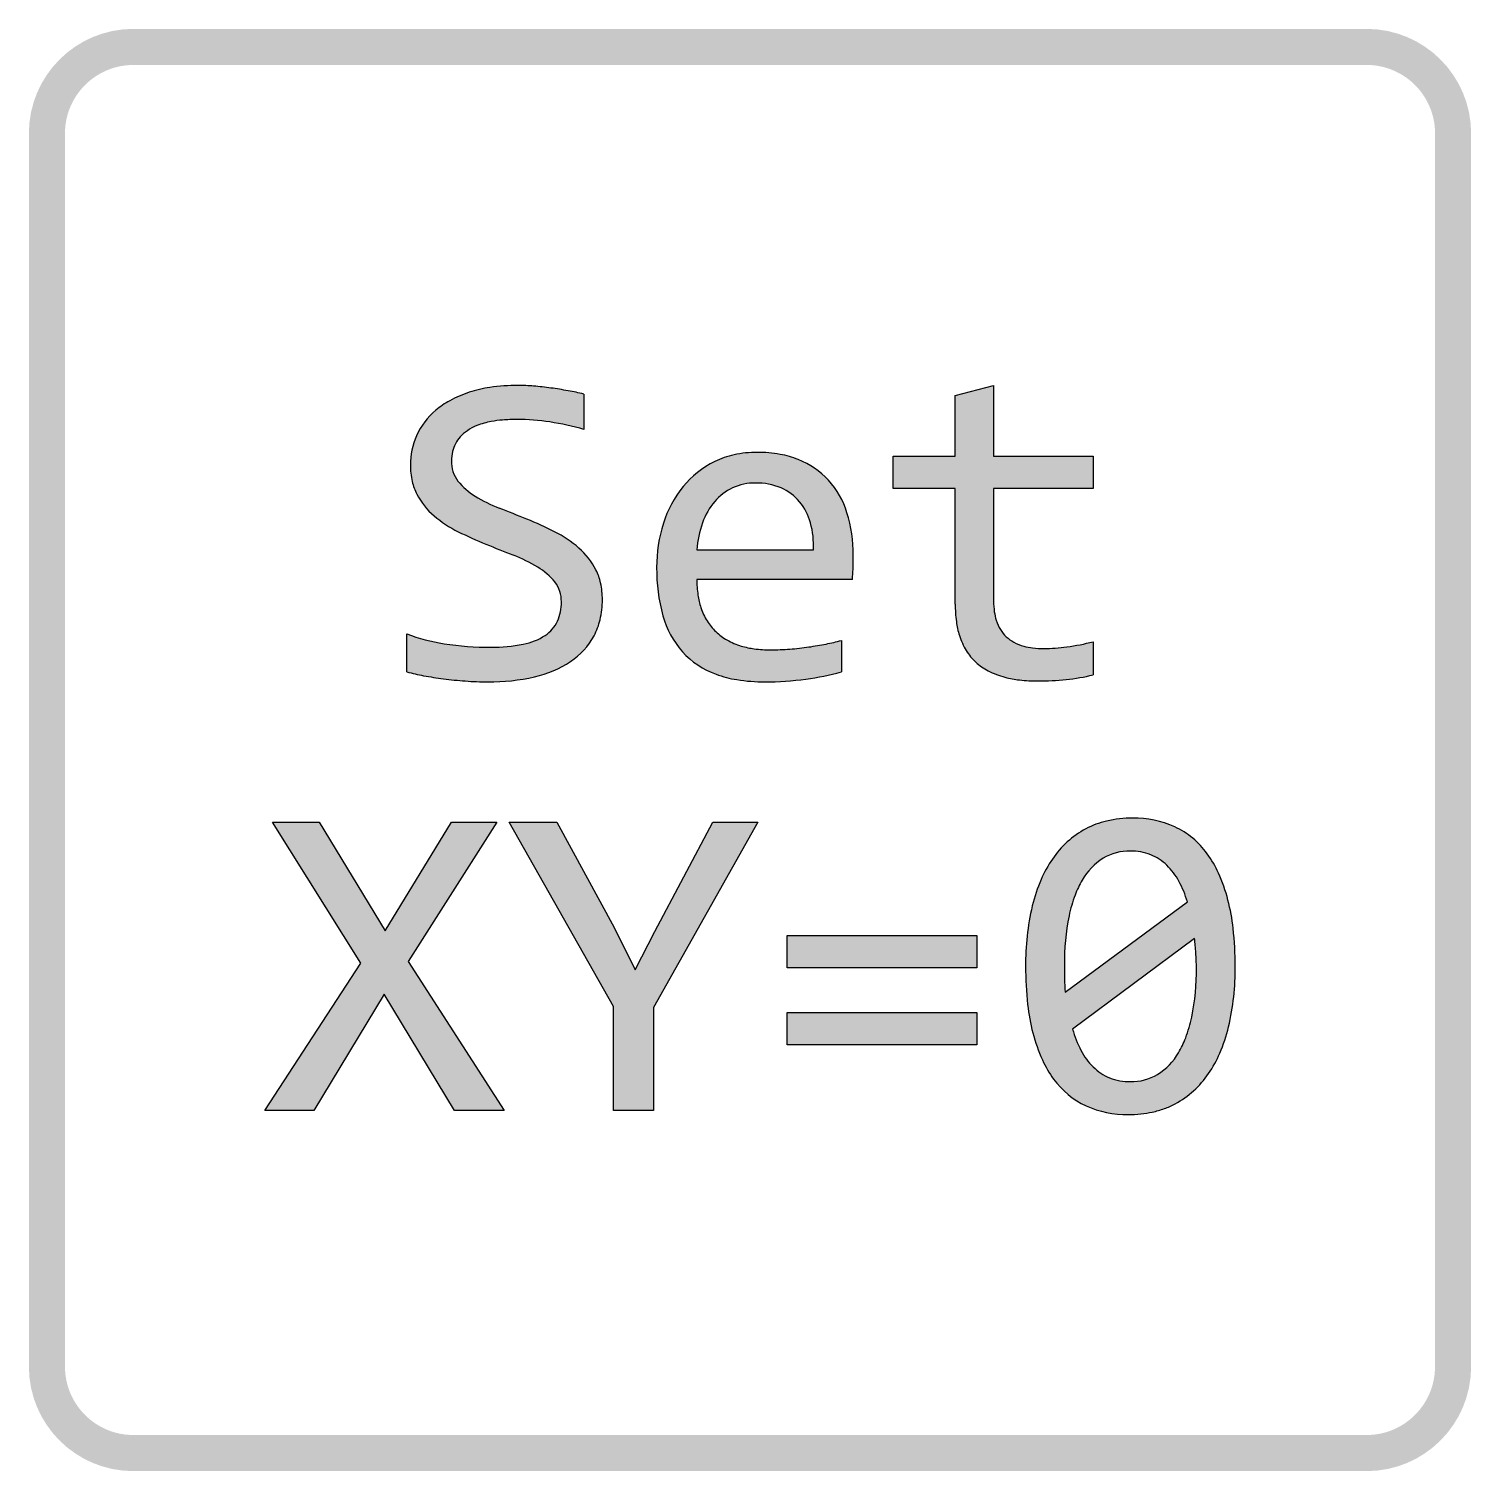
# Model space of a CAD drawing. Header units: millimetres. Extents: x -100 to 100, y -100 to 100.
import ezdxf

# ---------------------------------------------------------------- set-up
doc = ezdxf.new("R2010")
doc.units = ezdxf.units.MM
doc.layers.get('0').update_dxf_attribs({"color": 178, "lineweight": 25, "true_color": 0x000000})

msp = doc.modelspace()

# ---------------------------------------------------------------- hatches: boundary and pattern name
h = msp.add_hatch(color=256)
edge = h.paths.add_edge_path(flags=0)
edge.add_line((100, -85.50000000000003), (100, 85.49999999999997))
edge.add_arc((85.5, 85.49999999999997), 14.5, 0, 90)
edge.add_line((85.5, 99.99999999999997), (-85.5, 100))
edge.add_arc((-85.5, 85.49999999999997), 14.5, 90, 180)
edge.add_line((-100, 85.49999999999997), (-100, -85.50000000000003))
edge.add_arc((-85.5, -85.50000000000003), 14.5, 180, 270)
edge.add_line((-85.5, -100), (85.5, -100))
edge.add_arc((85.5, -85.50000000000003), 14.5, 270, 360)
edge = h.paths.add_edge_path(flags=0)
edge.add_arc((-85.5, 85.49999999999997), 9.5, 90.00000000000001, 180)
edge.add_line((-95, 85.49999999999997), (-95, -85.50000000000003))
edge.add_arc((-85.5, -85.50000000000003), 9.5, 180, 270)
edge.add_line((-85.5, -95.00000000000003), (85.5, -95.00000000000003))
edge.add_arc((85.5, -85.50000000000003), 9.5, 270, 360)
edge.add_line((95, -85.50000000000003), (95, 85.49999999999997))
edge.add_arc((85.5, 85.49999999999997), 9.5, 0, 90.00000000000001)
edge.add_line((85.5, 94.99999999999997), (-85.5, 94.99999999999997))
h = msp.add_hatch(color=256)
edge = h.paths.add_edge_path(flags=0)
edge.add_arc((55.66446061845068, -24.51372165275258), 16.63415828851671, 145.6428707447034, 156.8176820731091, ccw=False)
edge.add_arc((52.66384445960021, -22.33348099435192), 12.92706245917225, 118.13069373883789, 146.1147806503794, ccw=False)
edge.add_arc((52.05841783376212, -21.23328693070861), 11.67139014784286, 102.88600868925039, 118.0561447287914, ccw=False)
edge.add_arc((53.05707727620505, -25.59856119458291), 16.14944107216515, 90, 102.88600868925027, ccw=False)
edge.add_arc((53.24282161984912, -23.2880659987745), 13.84019233717246, 65.86221172963218, 90.76896954888201, ccw=False)
edge.add_arc((54.00510941592646, -21.13622444734819), 11.56624233987555, 35.670167928373814, 64.94910155853307, ccw=False)
edge.add_arc((51.80452577118157, -22.96637846413033), 14.42260180035971, 24.16517052406391, 36.478996833221004, ccw=False)
edge.add_arc((43.34327997582439, -26.76283242481565), 23.69652993708003, 14.565764246556682, 24.16517052406391, ccw=False)
edge.add_arc((39.63021657939538, -27.72764417349401), 27.53289559956434, 6.256609340555997, 14.565764246556625, ccw=False)
edge.add_arc((18.76400228716486, -30.01530221882163), 48.52413849324829, 0, 6.256609340555997, ccw=False)
edge.add_arc((31.8124772060678, -30.35951606732953), 35.47733345692203, -13.075321079570017, 0.5559129811953767, ccw=False)
edge.add_arc((43.99966442250849, -32.95152444177292), 23.02089499340295, 336.76879948445844, 346.34645165828186, ccw=False)
edge.add_arc((50.06560428730145, -35.55530051581137), 16.41973780037841, 325.4228429058288, 336.7687994844583, ccw=False)
edge.add_arc((52.73630793202639, -37.53689734542537), 13.09670598668232, 298.3155516866371, 325.9299227025803, ccw=False)
edge.add_arc((53.59206501808288, -39.07169519504653), 11.33966831919845, 289.9477604783937, 298.1873737645756, ccw=False)
edge.add_arc((53.06328164223015, -37.61474299972014), 12.88961075620848, 282.220206980459, 289.94776047839406, ccw=False)
edge.add_arc((52.79241124039173, -36.36405343036857), 14.16929633222977, 275.7771150915338, 282.2202069804589, ccw=False)
edge.add_arc((52.44498852333582, -32.930098789863), 17.62078108771925, 270.0000000000002, 275.7771150915341, ccw=False)
edge.add_arc((52.25924417969183, -36.71193400122554), 13.84019233717242, 245.8622117296321, 270.7689695488819, ccw=False)
edge.add_arc((51.51135154561086, -38.81857260457826), 11.6132899841383, 215.8712612117859, 244.9791915250548, ccw=False)
edge.add_arc((53.51778215907353, -37.13036167170708), 14.22970608266184, 204.21634544156, 216.6456491646206, ccw=False)
edge.add_arc((62.03349631114487, -33.30032755546453), 23.56707984895019, 194.5657642465567, 204.2163454415599, ccw=False)
edge.add_arc((65.87184922014609, -32.30296026414941), 27.53289559956486, 186.2566093405559, 194.5657642465563, ccw=False)
edge.add_arc((86.73806351237688, -30.01530221882157), 48.52413849324911, 180, 186.2566093405562, ccw=False)
edge.add_arc((73.32500721210815, -29.67889250191248), 35.11269377675053, 166.7477149664084, 180.5489510996539, ccw=False)
edge.add_arc((62.13099012279387, -27.2829178169655), 23.66867683824224, 156.8176820731089, 166.1814032706294, ccw=False)
h.paths.add_polyline_path([(-5.168477429227245, -10), (1.074827850038247, -10), (-13.40107115531752, -35.70772762050498), (-13.40107115531752, -50), (-18.90986993114002, -50), (-18.90986993114002, -35.58530986993114), (-33.38576893649579, -10), (-26.80581484315226, -10), (-18.84866105585311, -24.62892119357307), (-15.91063504208111, -30.50497322111706), (-13.21744452945678, -25.17980107115532)], flags=0)
edge = h.paths.add_edge_path(flags=0)
edge.add_line((47.58255547054323, 15.01912777352718), (47.58255547054324, 10.42846212700844))
edge.add_arc((41.22626134295668, 35.57433226526911), 25.9367935575441, 275.80327827772544, 284.1858888171051, ccw=False)
edge.add_arc((39.95796745335771, 47.71974303137836), 38.14821437748676, 269.9601668368541, 275.8539415197764, ccw=False)
edge.add_arc((39.93144605967854, 32.23005068838007), 22.65851281538845, 263.5124633898409, 270.00000000000034, ccw=False)
edge.add_arc((39.00440835187627, 24.07777908349589), 14.45370134701892, 255.3871908194995, 263.5124633898402, ccw=False)
edge.add_arc((38.21543437098268, 21.05163495208996), 11.32639767667131, 242.6704125600108, 255.3871908195002, ccw=False)
edge.add_arc((36.63103745914118, 17.98580772176874), 7.875367369584453, 227.4059705166453, 242.6704125600104, ccw=False)
edge.add_arc((36.31445065606829, 17.64145014649645), 7.40759675964052, 211.4397866212594, 227.4059705166451, ccw=False)
edge.add_arc((38.00617676940757, 18.67569730844358), 9.39042414359247, 197.2688481561762, 211.4397866212594, ccw=False)
edge.add_arc((40.17791763613792, 19.35082415421823), 11.66468328672289, 187.6781628122655, 197.2688481561761, ccw=False)
edge.add_arc((46.63894669741852, 20.22188217291511), 18.18416475403673, 180, 187.6781628122657, ccw=False)
edge.add_line((28.45478194338179, 20.22188217291511), (28.45478194338179, 36.25860749808725))
edge.add_line((28.45478194338179, 36.25860749808725), (19.85493496557001, 36.25860749808725))
edge.add_line((19.85493496557001, 36.25860749808725), (19.85493496557001, 40.72685539403216))
edge.add_line((19.85493496557001, 40.72685539403216), (28.45478194338179, 40.72685539403216))
edge.add_line((28.45478194338179, 40.72685539403216), (28.45478194338179, 49.17368018362666))
edge.add_line((28.45478194338179, 49.17368018362666), (33.77995409334353, 50.55087987758228))
edge.add_line((33.77995409334353, 50.55087987758228), (33.77995409334353, 40.72685539403216))
edge.add_line((33.77995409334353, 40.72685539403216), (47.58255547054324, 40.72685539403216))
edge.add_line((47.58255547054324, 40.72685539403216), (47.58255547054324, 36.25860749808725))
edge.add_line((47.58255547054324, 36.25860749808725), (33.77995409334353, 36.25860749808725))
edge.add_line((33.77995409334353, 36.25860749808725), (33.77995409334353, 20.65034429992351))
edge.add_arc((44.75600080867591, 20.65034429992351), 10.97604671533237, 180, 187.8063854279869)
edge.add_arc((40.95163015359935, 20.12877839712097), 7.136090065554426, 187.8063854279868, 197.4919303833502)
edge.add_arc((39.69249361898452, 19.73196913240722), 5.815907348895669, 197.4919303833503, 211.4884230177479)
edge.add_arc((38.74270972446286, 19.15020475752705), 4.702112379355737, 211.4884230177483, 227.0638197284573)
edge.add_arc((38.95947821112172, 19.38318023384264), 5.020335806169117, 227.0638197284573, 241.8022170378952)
edge.add_arc((39.76125193595477, 20.87862085447551), 6.717151575683134, 241.8022170378949, 254.5349038748092)
edge.add_arc((40.19551806933179, 22.44824642580774), 8.34574345481623, 254.5349038748093, 263.0867449715849)
edge.add_arc((40.72716143840861, 26.8330050631572), 12.76261485657722, 263.0867449715849, 269.9999999999998)
edge.add_arc((40.57303342578412, 38.83721069242713), 24.76730006323769, 270.3565564920058, 277.8146770679439)
edge.add_arc((39.85312007363587, 44.57901888642865), 30.55374501041658, 277.6881308008385, 284.6538246863386)
h.paths.add_polyline_path([(5.137872991583777, -30.22953328232594), (5.137872991583777, -25.73068094873757), (31.45768936495793, -25.73068094873757), (31.45768936495793, -30.22953328232594)], flags=0)
h.paths.add_polyline_path([(-47.39525631216527, -29.31140015302219), (-34.11293037490437, -50), (-40.99892884468249, -50), (-50.73114001530223, -33.84085692425401), (-60.49395562356543, -50), (-67.28814078041317, -50), (-53.9752104055088, -29.55623565416986), (-66.21698546289213, -10), (-59.75944912012243, -10), (-50.6087222647284, -25.05738332058149), (-41.39678653404744, -10), (-35.12287681713849, -10)], flags=0)
edge = h.paths.add_edge_path(flags=0)
edge.add_arc((0.2618119204476668, 29.5524830527538), 11.64479056713994, 102.27709805110788, 116.29479007058379, ccw=False)
edge.add_arc((1.009946442234179, 26.11462679787805), 15.16310847373637, 90.00000000000023, 102.27709805110823, ccw=False)
edge.add_arc((1.009946442234115, 23.19441659669306), 18.08331867492135, 79.93931020467699, 89.99999999999989, ccw=False)
edge.add_arc((1.984563834065879, 28.68771462338136), 12.50423252479977, 67.8336541779172, 79.93931020467681, ccw=False)
edge.add_arc((2.492138073730239, 29.64118456450359), 11.43025750374503, 42.79248746261311, 68.38665425352252, ccw=False)
edge.add_arc((1.814266054925959, 29.24199179529489), 12.20003339373347, 17.484287251447086, 42.00547534243748, ccw=False)
edge.add_arc((-4.535671651116317, 27.23306030075286), 18.86017377455143, -0.7522037827192776, 17.509548795148817, ccw=False)
edge.add_arc((-34.5235633491133, 26.82432432432436), 48.8467059539663, -2.037101948305178, 0.18901124275902248, ccw=False)
edge.add_arc((-14.20715378727514, 26.18496557000617), 28.52053036243759, 354.89985097370317, 357.7957034656837, ccw=False)
edge.add_line((14.20045906656464, 23.64957918898241), (-7.375669472073454, 23.64957918898243))
edge.add_arc((7.667293055033195, 23.64957918898243), 15.04296252710665, 180, 188.2686463374729)
edge.add_arc((2.916438766133473, 22.95915940388118), 10.24220259205302, 188.2686463374729, 198.2935821443995)
edge.add_arc((1.442762921453156, 22.47197083393682), 8.690083653994897, 198.2935821443995, 211.7765786670831)
edge.add_arc((0.524090604325627, 21.90288963490215), 7.60943003819046, 211.7765786670832, 226.1899489321424)
edge.add_arc((0.6037437694750047, 21.98592202523968), 7.724490911485758, 226.1899489321424, 240.569316145389)
edge.add_arc((1.528133296405345, 23.62439686634219), 9.605739380568036, 240.5693161453889, 253.4572985528451)
edge.add_arc((2.102781772598995, 25.55908161727432), 11.62396284606461, 253.4572985528453, 262.5570727254743)
edge.add_arc((2.846212700841599, 31.24979770212398), 17.36303412140475, 262.5570727254744, 270.0000000000001)
edge.add_arc((2.844615097029983, 47.8377418297079), 33.95097828657725, 270.0026961213018, 274.5525217953664)
edge.add_arc((2.429836390072384, 53.59943029395666), 39.72743498161445, 274.4892775629426, 278.265083684272)
edge.add_arc((1.403230854837214, 60.6537003547356), 46.85601422666583, 278.2673693702345, 281.2485575124609)
edge.add_arc((5.010520275440361, 42.73431522570574), 28.57723052814097, 281.1632712426829, 285.5474106831322)
edge.add_line((12.67023718439174, 15.20275439938793), (12.67023718439174, 10.8263198163734))
edge.add_arc((2.853071676694739, 46.68180021491094), 37.17515586000179, 277.5821211427901, 285.31221408043245, ccw=False)
edge.add_arc((2.168700985080265, 50.46467937069808), 41.01565279345763, 269.87763038319264, 277.8325168091576, ccw=False)
edge.add_arc((2.081101759755166, 34.44357044349225), 24.99445032107447, 261.0406270928277, 270, ccw=False)
edge.add_arc((0.4884187710921557, 24.34140977254382), 14.76751092925084, 249.3764686166746, 261.0406270928276, ccw=False)
edge.add_arc((-0.7934802690162472, 21.4686398474328), 11.62884224163811, 222.404389710524, 250.3022212913674, ccw=False)
edge.add_arc((0.2474258188989076, 22.04565284610232), 12.78954073684312, 195.5588065274243, 221.1683995344624, ccw=False)
edge.add_arc((10.66000487078809, 24.98080167320982), 23.60787011536294, 179.2199035758539, 195.6429123664909, ccw=False)
edge.add_arc((6.911283901359674, 25.4206756795775), 19.85731434905971, 162.3591937662908, 180.3417943708104, ccw=False)
edge.add_arc((2.685539403213857, 26.82861514919643), 15.40373224059173, 141.0179591635853, 162.5865548987099, ccw=False)
edge.add_arc((0.8422086008781413, 28.2234594943972), 13.09358410026679, 115.9954681346845, 140.688350259619, ccw=False)
edge = h.paths.add_edge_path(flags=0)
edge.add_arc((0.943673054183702, 28.44859845586678), 8.576978906138434, 66.85289108611903, 91.19291358439357)
edge.add_arc((0.6708814883421419, 29.6093907300769), 7.414926470818528, 89.27186125212286, 114.6164931247698)
edge.add_arc((0.6513750368363147, 29.77269885449629), 7.258509361526682, 115.0134745423777, 139.8497314144435)
edge.add_arc((2.638597258256603, 28.18465024938015), 9.801652074610685, 140.2443978081243, 160.1373737784626)
edge.add_arc((6.141242398959152, 26.85961334402356), 13.54624365359439, 159.8999623353963, 176.2288325780686)
edge.add_line((-7.375669472073456, 27.75057383320586), (8.783473603672538, 27.75057383320585))
edge.add_arc((-2.806325269758082, 28.41626861540868), 11.6089012171534, 356.7126573798623, 375.4027342091797)
edge.add_arc((0.7759808661080614, 29.40932831354457), 7.89150519342794, 15.35972639257573, 39.43791087185313)
edge.add_arc((1.474302402233436, 29.87620205682078), 7.056092972647265, 40.11213425892927, 66.25793768228156)
edge = h.paths.add_edge_path(flags=0)
edge.add_arc((-50.52608506642525, -16.23347621200444), 52.06506531955812, 63.251483908840385, 67.89500807808491, ccw=False)
edge.add_arc((-34.06625519227963, 16.25023384053548), 15.64945066019128, 48.72001140540863, 63.538367173813526, ccw=False)
edge.add_arc((-30.6544329913669, 20.18014207396563), 10.44527241755295, 27.2673403247735, 48.562315114108685, ccw=False)
edge.add_arc((-27.88434270503695, 21.59403670510002), 7.335243125082192, 12.326429423784816, 27.36354692739161, ccw=False)
edge.add_arc((-31.36260983071918, 20.83397092578424), 10.89558611228, 0, 12.326429423784987, ccw=False)
edge.add_arc((-32.64740043389678, 20.83397092578425), 12.1803767154576, 346.8770901410037, 360, ccw=False)
edge.add_arc((-29.44344615656372, 20.08703679978023), 8.890508389850902, 331.5043613817552, 346.8770901410037, ccw=False)
edge.add_arc((-30.53212165736885, 20.68668738916696), 10.13338586154049, 303.94233104133735, 331.46135156912754, ccw=False)
edge.add_arc((-33.14967026823565, 24.79924714333427), 15.00721368955995, 282.59240960780676, 303.46599470057, ccw=False)
edge.add_arc((-36.06709939789078, 36.96558401901513), 27.51762718733801, 269.4731611360084, 282.9980593773614, ccw=False)
edge.add_arc((-36.325980298393, 50.33905472935145), 40.88993502653285, 265.5653354698507, 270.0082081773579, ccw=False)
edge.add_arc((-34.63996450913953, 72.71466505500268), 63.32894182299637, 262.85440624141137, 265.6098159627599, ccw=False)
edge.add_arc((-37.02691606493786, 53.94779500108247), 44.41092652686357, 259.3209071552751, 262.89824632999733, ccw=False)
edge.add_arc((-38.99737913412297, 43.74781654661731), 34.02249549470013, 255.38408008556308, 259.3987063277042, ccw=False)
edge.add_line((-47.58255547054326, 10.82631981637341), (-47.58255547054323, 16.09028309104823))
edge.add_arc((-37.83273137052004, 42.88018861090723), 28.50891277731167, 250.0017074126825, 260.7288621467621)
edge.add_arc((-36.26877077533367, 53.08374506435296), 38.83127426449889, 260.8769006512198, 270.5112785487229)
edge.add_arc((-35.58760653725032, 35.15634648322544), 20.90500851315224, 269.082740339605, 281.4471531696066)
edge.add_arc((-33.09799909542497, 23.1354207527606), 8.6292746879788, 281.0861940703456, 302.9152026307355)
edge.add_arc((-31.08455051120013, 19.94541047331022), 4.857428311058428, 303.424792620551, 334.645062411711)
edge.add_arc((-32.4575975739514, 20.40963688459318), 6.299259193846247, 336.1775314170114, 361.0759831792698)
edge.add_arc((-30.50052607188323, 20.64487664390585), 4.342652003755953, 358.4568054153489, 397.6516977276413)
edge.add_arc((-33.97883613438545, 17.6941582164666), 8.901551758032472, 39.01277178214574, 59.2993414204071)
edge.add_arc((-40.72547567693488, 6.675823348379929), 21.82084990769642, 58.83817324059839, 68.66134202002362)
edge.add_arc((193.3634517607772, 594.5593362040363), 610.9549852553287, 247.8864838709472, 248.274750559741, ccw=False)
edge.add_arc((-15.3575145056781, 80.91935367632883), 56.52692678326754, 243.62755269458188, 247.8979751293441, ccw=False)
edge.add_arc((-33.48726620218665, 44.54054521141251), 15.881128531205, 229.4194102835129, 243.9280103422568, ccw=False)
edge.add_arc((-37.16876014784726, 40.1990415531688), 10.18895707357891, 207.6993254014547, 229.2610710952311, ccw=False)
edge.add_arc((-39.89292285595106, 38.78013061406336), 7.117438184241458, 192.5059988809323, 207.7796207250217, ccw=False)
edge.add_arc((-36.49735751089237, 39.5332823259373), 10.59552695735553, 180, 192.5059988809325, ccw=False)
edge.add_arc((-36.9681828044175, 39.49639712683724), 10.12476885165695, 156.2564678679323, 179.7912672436629, ccw=False)
edge.add_arc((-37.37934272751151, 39.67204816027326), 9.677687215250206, 129.7942204019929, 156.2282428237193, ccw=False)
edge.add_arc((-36.45765389469803, 38.79446491143419), 10.94286780142549, 118.27819837366249, 130.5612836322951, ccw=False)
edge.add_arc((-33.4262807204228, 33.15945833594126), 17.34150222039052, 108.5278106208878, 118.278198373663, ccw=False)
edge.add_arc((-33.81983327153593, 34.33376836748817), 16.10300003602453, 98.00273817632939, 108.5278106208875, ccw=False)
edge.add_arc((-32.18852333588369, 22.73041866389709), 27.82046121368518, 90, 98.00273817632927, ccw=False)
edge.add_arc((-32.27951067677543, 22.2601855394033), 28.29084065262951, 85.37905270221802, 89.81572835980978, ccw=False)
edge.add_arc((-33.09896176701864, 10.94148644849171), 39.638879973135, 82.04504810650758, 85.51649251590999, ccw=False)
edge.add_arc((-35.63553644912215, -7.499874450938002), 58.25384474102341, 79.70639158307108, 82.08440668612428, ccw=False)
edge.add_arc((-32.07530306342399, 11.72330992458575), 38.70393063720232, 76.49656932246012, 79.80689820071069, ccw=False)
edge.add_line((-23.03779648048968, 49.3573068094874), (-23.03779648048967, 44.46059678653408))
edge.add_arc((-33.25986821590968, 8.815262141582913), 37.08207966814467, 73.99860905817492, 81.45639779816692)
edge.add_arc((-32.39998485717903, 14.96685732067359), 30.87106757794703, 81.33844702881113, 89.83473719152605)
edge.add_arc((-32.31094108645769, 20.95055199607848), 24.88724448441121, 89.99999999999966, 94.62133887165884)
edge.add_arc((-33.0797614697756, 30.46177764380373), 15.34499642099598, 94.62133887165915, 100.5076892278764)
edge.add_arc((-33.81480856398662, 34.42476865317749), 11.31441433262644, 100.5076892278769, 110.9778236802779)
edge.add_arc((-35.69880203170828, 39.33842306722289), 6.051959478940214, 110.9778236802781, 125.3112134396331)
edge.add_arc((-35.70348585785072, 39.34503552765934), 6.04385621661223, 125.3112134396335, 137.7915869959447)
edge.add_arc((-36.74834698352576, 40.29273734235726), 4.633227455552587, 137.7915869959445, 152.054421306731)
edge.add_arc((-36.82334780705979, 40.33252465552955), 4.548326608558867, 152.0544213067323, 166.7780850395371)
edge.add_arc((-35.7662679148549, 40.08416220351955), 5.634191151709763, 166.7780850395369, 180)
edge.add_arc((-36.99578211490174, 39.97321209452731), 4.40607410005732, 178.5570726124517, 217.3658089159223)
edge.add_arc((-33.4780347159922, 42.90727720116075), 8.984747564581058, 218.6221827158596, 238.8491355373758)
edge.add_arc((-27.1584742898708, 53.0527647781348), 20.93701752073845, 238.4108982419514, 248.6684901376512)
edge.add_arc((-260.9233599472483, -534.0084563259135), 610.9549852547467, 67.88648387094679, 68.27475055974088, ccw=False)
edge = h.paths.add_edge_path(flags=0)
edge.add_arc((52.62253396082064, -38.60820184492752), 7.383735040212553, 248.0198787530142, 270.9971672223223)
edge.add_arc((52.83722742922729, -38.7358987010505), 7.255431981213027, 269.3193101468706, 300.6012674945279)
edge.add_arc((52.0925960802778, -37.80725825436996), 8.435480704761359, 301.7437496997134, 330.3395036523063)
edge.add_arc((48.75386203012697, -35.58027437186359), 12.44201317118959, 329.0362434679269, 339.6191111694207)
edge.add_arc((40.54989913829912, -32.53236246158693), 21.19385721363541, 339.6191111694205, 347.7229019488917)
edge.add_arc((29.48915071184995, -30.60368834682408), 32.41513620593505, 348.549069991152, 360.7154563145162)
edge.add_arc((34.15217043971286, -30.19237476934191), 27.74959008944335, 359.9864675168679, 364.2557252764315)
edge.add_arc((-43.86356112492928, -35.99839979846106), 105.9810690356213, 4.256057317553644, 5.343614910255764)
edge.add_line((61.65692425401681, -26.12853863810242), (44.73267023718439, -38.70696250956389))
edge.add_arc((59.87821260948462, -34.41103586885788), 15.74301240085483, 195.8356151948353, 207.3550057031001)
edge.add_arc((53.88386952553857, -37.55246310413843), 8.975555322688118, 207.1269432293505, 225.5122199205066)
edge.add_arc((52.69020476689519, -38.71950369838125), 7.306597506908022, 225.776863449946, 247.2010989543725)
edge = h.paths.add_edge_path(flags=0)
edge.add_arc((65.10405275053695, -27.5312949074057), 21.34929813614986, 159.6768631703372, 167.7229019488918)
edge.add_arc((76.01291508774645, -29.42691609082523), 32.41513620599056, 168.5490699911614, 180.7154563145259)
edge.add_arc((161.2571537874064, -29.83162931608938), 117.6568477430391, 180.0000225240958, 180.9240829072458)
edge.add_arc((64.77855252705788, -31.41590297710991), 21.16526243796552, 180.848013547708, 185.8289275398217)
edge.add_line((43.72272379495026, -33.56541698546283), (60.64697781178269, -21.04820198928845))
edge.add_arc((46.88701763137068, -25.009849218191), 14.31890892955169, 16.06170448046271, 28.38835642176388)
edge.add_arc((51.53875815349281, -22.48153834932501), 9.024497440845758, 28.30822947251555, 46.06118343395016)
edge.add_arc((52.81566088149647, -21.20088236838956), 7.216357253314164, 46.30604061662832, 67.59106588420927)
edge.add_arc((52.86028624150503, -21.29677038464677), 7.288407953952726, 68.20275474461, 90.85889673996678)
edge.add_arc((52.6648383703137, -21.26410129894975), 7.255431981213275, 89.3193101468709, 120.6012674945273)
edge.add_arc((53.39854560498622, -22.16111034678755), 8.402836867399724, 121.7938800628686, 150.5807345685891)
edge.add_arc((56.9720369699187, -24.51943721088051), 12.67744899998851, 149.2295918212135, 159.676863170337)
h.paths.add_polyline_path([(31.45768936495793, -40.87987758224943), (5.137872991583777, -40.87987758224943), (5.137872991583777, -36.38102524866106), (31.45768936495793, -36.38102524866106)], flags=0)

# ---------------------------------------------------------------- linework, layer by layer
for p, q in [((28.45478194338179, 49.17368018362666), (33.77995409334353, 50.55087987758228)), ((33.77995409334353, 50.55087987758228), (33.77995409334353, 40.72685539403216)), ((-23.03779648048967, 49.3573068094874), (-23.03779648048967, 44.46059678653408)), ((28.45478194338179, 40.72685539403216), (28.45478194338179, 49.17368018362666)), ((19.85493496557001, 36.25860749808725), (19.85493496557001, 40.72685539403216)), ((19.85493496557001, 40.72685539403216), (28.45478194338179, 40.72685539403216)), ((33.77995409334353, 40.72685539403216), (47.58255547054324, 40.72685539403216)), ((47.58255547054324, 40.72685539403216), (47.58255547054324, 36.25860749808725)), ((28.45478194338179, 36.25860749808725), (19.85493496557001, 36.25860749808725)), ((28.45478194338179, 20.22188217291513), (28.45478194338179, 36.25860749808725)), ((47.58255547054324, 36.25860749808725), (33.77995409334353, 36.25860749808725)), ((33.77995409334353, 36.25860749808725), (33.77995409334353, 20.65034429992351)), ((-7.375669472073454, 27.75057383320584), (8.783473603672537, 27.75057383320585)), ((14.20045906656465, 23.64957918898241), (-7.375669472073454, 23.64957918898243)), ((-47.58255547054325, 10.82631981637341), (-47.58255547054323, 16.09028309104823)), ((12.67023718439173, 15.20275439938793), (12.67023718439174, 10.8263198163734)), ((47.58255547054323, 15.01912777352718), (47.58255547054324, 10.42846212700844)), ((-53.9752104055088, -29.55623565416986), (-66.21698546289213, -10)), ((-66.21698546289213, -10), (-59.75944912012243, -10)), ((-59.75944912012243, -10), (-50.6087222647284, -25.05738332058149)), ((-50.6087222647284, -25.05738332058149), (-41.39678653404744, -10)), ((-35.12287681713849, -10), (-47.39525631216527, -29.31140015302219)), ((-41.39678653404744, -10), (-35.12287681713849, -10)), ((-18.90986993114002, -35.58530986993114), (-33.38576893649579, -10)), ((-33.38576893649579, -10), (-26.80581484315226, -10)), ((-26.80581484315226, -10), (-18.84866105585311, -24.62892119357307)), ((1.074827850038247, -10), (-13.40107115531752, -35.70772762050498)), ((-13.21744452945678, -25.17980107115532), (-5.168477429227245, -10)), ((-5.168477429227245, -10), (1.074827850038247, -10)), ((43.72272379495027, -33.56541698546287), (60.64697781178269, -21.04820198928845)), ((-18.84866105585311, -24.62892119357307), (-15.91063504208111, -30.50497322111706)), ((-15.91063504208111, -30.50497322111706), (-13.21744452945678, -25.17980107115532)), ((5.137872991583777, -30.22953328232594), (5.137872991583777, -25.73068094873757)), ((5.137872991583777, -25.73068094873757), (31.45768936495793, -25.73068094873757)), ((31.45768936495793, -25.73068094873757), (31.45768936495793, -30.22953328232594)), ((61.65692425401683, -26.12853863810249), (44.73267023718439, -38.70696250956389)), ((-67.28814078041317, -50), (-53.9752104055088, -29.55623565416986)), ((-47.39525631216527, -29.31140015302219), (-34.11293037490437, -50)), ((31.45768936495793, -30.22953328232594), (5.137872991583777, -30.22953328232594)), ((-50.73114001530223, -33.84085692425401), (-60.49395562356543, -50)), ((-40.99892884468249, -50), (-50.73114001530223, -33.84085692425401)), ((-18.90986993114002, -50), (-18.90986993114002, -35.58530986993114)), ((-13.40107115531752, -35.70772762050498), (-13.40107115531752, -50)), ((5.137872991583777, -40.87987758224943), (5.137872991583777, -36.38102524866106)), ((5.137872991583777, -36.38102524866106), (31.45768936495793, -36.38102524866106)), ((31.45768936495793, -36.38102524866106), (31.45768936495793, -40.87987758224943)), ((31.45768936495793, -40.87987758224943), (5.137872991583777, -40.87987758224943)), ((-60.49395562356543, -50), (-67.28814078041317, -50)), ((-34.11293037490437, -50), (-40.99892884468249, -50)), ((-13.40107115531752, -50), (-18.90986993114002, -50))]:
    msp.add_line(p, q)
for centre, radius, start, end in [((-33.81983327153593, 34.33376836748817), 16.10300003602453, 98.0027381763294, 108.5278106208875), ((-32.18852333588369, 22.73041866389709), 27.82046121368518, 90.00000000000001, 98.00273817632934), ((-32.27951067677543, 22.2601855394033), 28.29084065262951, 85.37905270221798, 89.81572835980984), ((-33.09896176701864, 10.94148644849171), 39.638879973135, 82.04504810650761, 85.51649251591006), ((-35.63553644912215, -7.499874450938002), 58.25384474102341, 79.7063915830712, 82.08440668612434), ((-36.45765389469803, 38.79446491143419), 10.94286780142549, 118.2781983736625, 130.5612836322951), ((-33.4262807204228, 33.15945833594126), 17.34150222039052, 108.5278106208878, 118.278198373663), ((-32.07530306342399, 11.72330992458575), 38.70393063720232, 76.49656932246013, 79.8068982007108), ((-37.37934272751151, 39.67204816027326), 9.677687215250206, 129.7942204019929, 156.2282428237193), ((-35.70348585785072, 39.34503552765934), 6.04385621661223, 125.3112134396335, 137.7915869959447), ((-35.69880203170828, 39.33842306722289), 6.051959478940214, 110.9778236802781, 125.3112134396331), ((-33.81480856398662, 34.42476865317749), 11.31441433262644, 100.5076892278769, 110.9778236802779), ((-33.0797614697756, 30.46177764380373), 15.34499642099598, 94.62133887165915, 100.5076892278764), ((-32.31094108645769, 20.95055199607848), 24.88724448441121, 89.99999999999966, 94.62133887165884), ((-32.39998485717903, 14.96685732067359), 30.87106757794703, 81.33844702881113, 89.83473719152605), ((-33.25986821590968, 8.815262141582913), 37.08207966814467, 73.99860905817492, 81.45639779816692), ((-36.9681828044175, 39.49639712683724), 10.12476885165695, 156.2564678679323, 179.7912672436629), ((-36.82334780705979, 40.33252465552955), 4.548326608558867, 152.0544213067323, 166.7780850395371), ((-36.74834698352576, 40.29273734235726), 4.633227455552587, 137.7915869959445, 152.054421306731), ((-36.99578211490174, 39.97321209452731), 4.40607410005732, 178.5570726124517, 217.3658089159223), ((-35.7662679148549, 40.08416220351955), 5.634191151709763, 166.7780850395369, 180), ((0.2618119204476668, 29.5524830527538), 11.64479056713994, 102.2770980511079, 116.2947900705838), ((1.009946442234179, 26.11462679787805), 15.16310847373637, 90.0000000000002, 102.2770980511082), ((1.009946442234115, 23.19441659669306), 18.08331867492135, 79.93931020467699, 89.99999999999996), ((1.984563834065879, 28.68771462338136), 12.50423252479977, 67.83365417791724, 79.93931020467683), ((2.492138073730239, 29.64118456450359), 11.43025750374503, 42.79248746261309, 68.38665425352245), ((-36.49735751089237, 39.5332823259373), 10.59552695735553, 180, 192.5059988809325), ((0.8422086008781413, 28.2234594943972), 13.09358410026679, 115.9954681346846, 140.688350259619), ((-39.89292285595106, 38.78013061406336), 7.117438184241458, 192.5059988809324, 207.7796207250217), ((-33.4780347159922, 42.90727720116075), 8.984747564581058, 218.6221827158596, 238.8491355373758), ((2.685539403213857, 26.82861514919643), 15.40373224059173, 141.0179591635853, 162.5865548987099), ((0.6513750368363147, 29.77269885449629), 7.258509361526682, 115.0134745423777, 139.8497314144435), ((0.6708814883421419, 29.6093907300769), 7.414926470818528, 89.27186125212286, 114.6164931247698), ((0.943673054183702, 28.44859845586678), 8.576978906138434, 66.85289108611903, 91.19291358439357), ((1.474302402233436, 29.87620205682078), 7.056092972647265, 40.11213425892927, 66.25793768228156), ((1.814266054925959, 29.24199179529489), 12.20003339373347, 17.48428725144709, 42.00547534243754), ((-37.16876014784726, 40.1990415531688), 10.18895707357891, 207.6993254014548, 229.2610710952311), ((-27.1584742898708, 53.0527647781348), 20.93701752073845, 238.4108982419514, 248.6684901376512), ((2.638597258256603, 28.18465024938015), 9.801652074610685, 140.2443978081243, 160.1373737784626), ((0.7759808661080614, 29.40932831354457), 7.89150519342794, 15.35972639257573, 39.43791087185313), ((-33.48726620218665, 44.54054521141251), 15.881128531205, 229.4194102835129, 243.9280103422568), ((-260.9233599472483, -534.0084563259135), 610.9549852547467, 67.88648387094682, 68.274750559741), ((-50.52608506642525, -16.23347621200444), 52.06506531955812, 63.25148390884048, 67.89500807808481), ((-4.535671651116317, 27.23306030075286), 18.86017377455143, 359.2477962172807, 17.50954879514875), ((-15.3575145056781, 80.91935367632883), 56.52692678326754, 243.6275526945819, 247.8979751293441), ((-34.06625519227963, 16.25023384053548), 15.64945066019128, 48.72001140540866, 63.5383671738135), ((6.911283901359674, 25.4206756795775), 19.85731434905971, 162.3591937662908, 180.3417943708104), ((6.141242398959152, 26.85961334402356), 13.54624365359439, 159.8999623353963, 176.2288325780686), ((-2.806325269758082, 28.41626861540868), 11.6089012171534, 356.7126573798623, 15.4027342091797), ((193.3634517607772, 594.5593362040363), 610.9549852553287, 247.8864838709472, 248.274750559741), ((-30.6544329913669, 20.18014207396563), 10.44527241755295, 27.26734032477353, 48.56231511410873), ((-40.72547567693488, 6.675823348379929), 21.82084990769642, 58.83817324059839, 68.66134202002362), ((-34.5235633491133, 26.82432432432436), 48.8467059539663, 357.9628980516947, 0.1890112427590565), ((-33.97883613438545, 17.6941582164666), 8.901551758032472, 39.01277178214574, 59.2993414204071), ((-27.88434270503695, 21.59403670510002), 7.335243125082192, 12.32642942378471, 27.36354692739152), ((10.66000487078809, 24.98080167320982), 23.60787011536294, 179.2199035758539, 195.6429123664908), ((-14.20715378727514, 26.18496557000617), 28.52053036243759, 354.8998509737032, 357.7957034656837), ((-30.50052607188323, 20.64487664390585), 4.342652003755953, 358.4568054153489, 37.65169772764132), ((-31.36260983071918, 20.83397092578424), 10.89558611228, 0, 12.32642942378504), ((7.667293055033195, 23.64957918898243), 15.04296252710665, 180, 188.2686463374729), ((-32.4575975739514, 20.40963688459318), 6.299259193846247, 336.1775314170114, 1.075983179269849), ((-32.64740043389678, 20.83397092578425), 12.1803767154576, 346.8770901410037, 0), ((2.916438766133473, 22.95915940388118), 10.24220259205302, 188.2686463374729, 198.2935821443995), ((46.63894669741852, 20.22188217291511), 18.18416475403673, 180, 187.6781628122657), ((44.75600080867591, 20.65034429992351), 10.97604671533237, 180, 187.8063854279869), ((-29.44344615656372, 20.08703679978023), 8.890508389850902, 331.5043613817552, 346.8770901410037), ((0.2474258188989076, 22.04565284610232), 12.78954073684312, 195.5588065274243, 221.1683995344624), ((1.442762921453156, 22.47197083393682), 8.690083653994897, 198.2935821443995, 211.7765786670831), ((40.95163015359935, 20.12877839712097), 7.136090065554426, 187.8063854279868, 197.4919303833502), ((-37.83273137052004, 42.88018861090723), 28.50891277731167, 250.0017074126825, 260.7288621467621), ((-31.08455051120013, 19.94541047331022), 4.857428311058428, 303.424792620551, 334.645062411711), ((0.524090604325627, 21.90288963490215), 7.60943003819046, 211.7765786670832, 226.1899489321424), ((0.6037437694750047, 21.98592202523968), 7.724490911485758, 226.1899489321424, 240.569316145389), ((40.17791763613792, 19.35082415421823), 11.66468328672289, 187.6781628122654, 197.2688481561761), ((39.69249361898452, 19.73196913240722), 5.815907348895669, 197.4919303833503, 211.4884230177479), ((38.74270972446286, 19.15020475752705), 4.702112379355737, 211.4884230177483, 227.0638197284573), ((-36.26877077533367, 53.08374506435296), 38.83127426449889, 260.8769006512198, 270.5112785487229), ((-35.58760653725032, 35.15634648322544), 20.90500851315224, 269.082740339605, 281.4471531696066), ((-33.09799909542497, 23.1354207527606), 8.6292746879788, 281.0861940703456, 302.9152026307355), ((-30.53212165736885, 20.68668738916696), 10.13338586154049, 303.9423310413374, 331.4613515691276), ((1.528133296405345, 23.62439686634219), 9.605739380568036, 240.5693161453889, 253.4572985528451), ((2.102781772598995, 25.55908161727432), 11.62396284606461, 253.4572985528453, 262.5570727254743), ((2.846212700841599, 31.24979770212398), 17.36303412140475, 262.5570727254744, 270.0000000000001), ((2.429836390072384, 53.59943029395666), 39.72743498161445, 274.4892775629426, 278.265083684272), ((1.403230854837214, 60.6537003547356), 46.85601422666583, 278.2673693702345, 281.2485575124609), ((5.010520275440361, 42.73431522570574), 28.57723052814097, 281.1632712426829, 285.5474106831322), ((38.00617676940757, 18.67569730844358), 9.39042414359247, 197.2688481561762, 211.4397866212594), ((38.95947821112172, 19.38318023384264), 5.020335806169117, 227.0638197284573, 241.8022170378952), ((39.76125193595477, 20.87862085447551), 6.717151575683134, 241.8022170378949, 254.5349038748092), ((40.19551806933179, 22.44824642580774), 8.34574345481623, 254.5349038748093, 263.0867449715849), ((40.72716143840861, 26.8330050631572), 12.76261485657722, 263.0867449715849, 269.9999999999998), ((40.57303342578412, 38.83721069242713), 24.76730006323769, 270.3565564920058, 277.8146770679439), ((39.85312007363587, 44.57901888642865), 30.55374501041658, 277.6881308008385, 284.6538246863386), ((-33.14967026823565, 24.79924714333427), 15.00721368955995, 282.5924096078068, 303.46599470057), ((-0.7934802690162472, 21.4686398474328), 11.62884224163811, 222.404389710524, 250.3022212913674), ((2.844615097029983, 47.8377418297079), 33.95097828657725, 270.0026961213018, 274.5525217953664), ((36.31445065606829, 17.64145014649645), 7.40759675964052, 211.4397866212594, 227.4059705166451), ((36.63103745914118, 17.98580772176874), 7.875367369584453, 227.4059705166453, 242.6704125600104), ((-38.99737913412297, 43.74781654661731), 34.02249549470013, 255.3840800855631, 259.3987063277042), ((-37.02691606493786, 53.94779500108247), 44.41092652686357, 259.3209071552751, 262.8982463299973), ((-36.06709939789078, 36.96558401901513), 27.51762718733801, 269.4731611360084, 282.9980593773614), ((0.4884187710921557, 24.34140977254382), 14.76751092925084, 249.3764686166746, 261.0406270928277), ((2.853071676694739, 46.68180021491094), 37.17515586000179, 277.5821211427901, 285.3122140804325), ((38.21543437098268, 21.05163495208996), 11.32639767667131, 242.6704125600108, 255.3871908195001), ((39.00440835187627, 24.07777908349589), 14.45370134701892, 255.3871908194995, 263.5124633898402), ((41.22626134295668, 35.57433226526911), 25.9367935575441, 275.8032782777255, 284.1858888171051), ((-34.63996450913953, 72.71466505500268), 63.32894182299637, 262.8544062414114, 265.6098159627599), ((-36.325980298393, 50.33905472935145), 40.88993502653285, 265.5653354698507, 270.0082081773579), ((2.081101759755166, 34.44357044349225), 24.99445032107447, 261.0406270928277, 270), ((2.168700985080265, 50.46467937069808), 41.01565279345763, 269.8776303831926, 277.8325168091576), ((39.93144605967854, 32.23005068838007), 22.65851281538845, 263.5124633898409, 270.0000000000003), ((39.95796745335771, 47.71974303137836), 38.14821437748676, 269.9601668368541, 275.8539415197764), ((52.05841783376212, -21.23328693070861), 11.67139014784286, 102.8860086892504, 118.0561447287914), ((53.05707727620505, -25.59856119458291), 16.14944107216515, 90, 102.8860086892503), ((53.24282161984912, -23.2880659987745), 13.84019233717246, 65.8622117296322, 90.76896954888197), ((52.66384445960021, -22.33348099435192), 12.92706245917225, 118.1306937388379, 146.1147806503794), ((54.00510941592646, -21.13622444734819), 11.56624233987555, 35.67016792837382, 64.94910155853302), ((55.66446061845068, -24.51372165275258), 16.63415828851671, 145.6428707447034, 156.8176820731091), ((53.39854560498622, -22.16111034678755), 8.402836867399724, 121.7938800628686, 150.5807345685891), ((52.6648383703137, -21.26410129894975), 7.255431981213275, 89.3193101468709, 120.6012674945273), ((52.86028624150503, -21.29677038464677), 7.288407953952726, 68.20275474461, 90.85889673996678), ((52.81566088149647, -21.20088236838956), 7.216357253314164, 46.30604061662832, 67.59106588420927), ((51.53875815349281, -22.48153834932501), 9.024497440845758, 28.30822947251555, 46.06118343395016), ((51.80452577118157, -22.96637846413033), 14.42260180035971, 24.16517052406389, 36.47899683322101), ((62.13099012279387, -27.2829178169655), 23.66867683824224, 156.8176820731089, 166.1814032706294), ((43.34327997582439, -26.76283242481565), 23.69652993708003, 14.56576424655669, 24.16517052406389), ((56.9720369699187, -24.51943721088051), 12.67744899998851, 149.2295918212135, 159.676863170337), ((46.88701763137068, -25.009849218191), 14.31890892955169, 16.06170448046271, 28.38835642176388), ((73.32500721210815, -29.67889250191248), 35.11269377675053, 166.7477149664084, 180.5489510996539), ((65.10405275053695, -27.5312949074057), 21.34929813614986, 159.6768631703372, 167.7229019488918), ((39.63021657939538, -27.72764417349401), 27.53289559956434, 6.256609340556018, 14.56576424655662), ((76.01291508774645, -29.42691609082523), 32.41513620599056, 168.5490699911614, 180.7154563145259), ((18.76400228716486, -30.01530221882163), 48.52413849324829, 0, 6.256609340556018), ((-43.86356112492928, -35.99839979846106), 105.9810690356213, 4.256057317553644, 5.343614910255764), ((161.2571537874064, -29.83162931608938), 117.6568477430391, 180.0000225240958, 180.9240829072458), ((34.15217043971286, -30.19237476934191), 27.74959008944335, 359.9864675168679, 4.255725276431407), ((86.73806351237688, -30.01530221882157), 48.52413849324911, 180, 186.2566093405562), ((64.77855252705788, -31.41590297710991), 21.16526243796552, 180.848013547708, 185.8289275398217), ((29.48915071184995, -30.60368834682408), 32.41513620593505, 348.549069991152, 0.7154563145162437), ((31.8124772060678, -30.35951606732953), 35.47733345692203, 346.92467892043, 0.5559129811953815), ((65.87184922014609, -32.30296026414941), 27.53289559956486, 186.2566093405559, 194.5657642465563), ((40.54989913829912, -32.53236246158693), 21.19385721363541, 339.6191111694205, 347.7229019488917), ((62.03349631114487, -33.30032755546453), 23.56707984895019, 194.5657642465567, 204.2163454415599), ((59.87821260948462, -34.41103586885788), 15.74301240085483, 195.8356151948353, 207.3550057031001), ((48.75386203012697, -35.58027437186359), 12.44201317118959, 329.0362434679269, 339.6191111694207), ((43.99966442250849, -32.95152444177292), 23.02089499340295, 336.7687994844584, 346.3464516582819), ((53.88386952553857, -37.55246310413843), 8.975555322688118, 207.1269432293505, 225.5122199205066), ((52.0925960802778, -37.80725825436996), 8.435480704761359, 301.7437496997134, 330.3395036523063), ((53.51778215907353, -37.13036167170708), 14.22970608266184, 204.21634544156, 216.6456491646206), ((52.69020476689519, -38.71950369838125), 7.306597506908022, 225.776863449946, 247.2010989543725), ((50.06560428730145, -35.55530051581137), 16.41973780037841, 325.4228429058288, 336.7687994844583), ((51.51135154561086, -38.81857260457826), 11.6132899841383, 215.8712612117859, 244.9791915250549), ((52.62253396082064, -38.60820184492752), 7.383735040212553, 248.0198787530142, 270.9971672223223), ((52.83722742922729, -38.7358987010505), 7.255431981213027, 269.3193101468706, 300.6012674945279), ((52.73630793202639, -37.53689734542537), 13.09670598668232, 298.3155516866371, 325.9299227025803), ((52.25924417969183, -36.71193400122554), 13.84019233717242, 245.8622117296321, 270.7689695488819), ((53.06328164223015, -37.61474299972014), 12.88961075620848, 282.220206980459, 289.9477604783941), ((53.59206501808288, -39.07169519504653), 11.33966831919845, 289.9477604783937, 298.1873737645756), ((52.44498852333582, -32.930098789863), 17.62078108771925, 270.0000000000002, 275.7771150915341), ((52.79241124039173, -36.36405343036857), 14.16929633222977, 275.7771150915338, 282.2202069804589)]:
    msp.add_arc(centre, radius, start, end)

doc.saveas('drawing.dxf')
